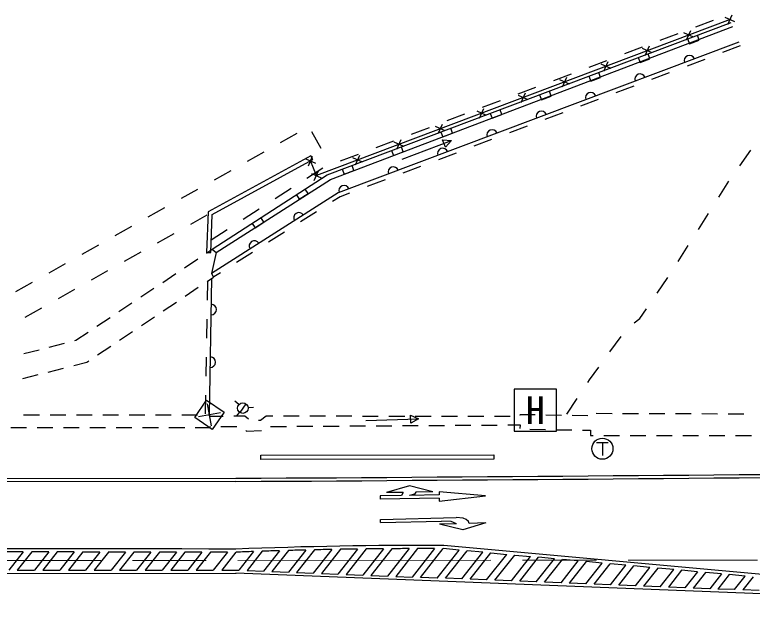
# Model space of a CAD drawing. Units: millimetres, scale not verified. Extents: x 40000 to 680000, y 20000 to 380000.
# Drawn here: x 334387 to 369353, y 284190 to 312245 of the extents above; entities that cross this region are included whole.
import ezdxf
from ezdxf.enums import TextEntityAlignment as Align

# ---------------------------------------------------------------- set-up
doc = ezdxf.new("R2010")
doc.units = ezdxf.units.MM
doc.header["$LTSCALE"] = 1000
doc.linetypes.add('CHAIN', pattern=[18.5, 12, -1.5, 3.5, -1.5])
for name, color, linetype, lineweight in [('M-BGD', 7, 'Continuous', 25), ('M-BGD-EXST', 7, 'Continuous', 25), ('M-BMK', 2, 'CHAIN', 13), ('M-STR-STRC', 7, 'Continuous', 25)]:
    doc.layers.add(name, color=color, linetype=linetype, lineweight=lineweight)
doc.styles.add('ＭＳ ゴシック', font='')
doc.styles.get('ＭＳ ゴシック').set_extended_font_data('MS Gothic')

msp = doc.modelspace()

# ---------------------------------------------------------------- linework, layer by layer
at = {"layer": 'M-BGD'}
for p, q in [((366675, 311672), (367517, 311989)), ((368527, 311914), (368072, 312120)), ((368196, 311789), (368402, 312245)), ((364991, 311036), (365833, 311354)), ((366566, 311174), (366110, 311380)), ((366235, 311049), (366441, 311505)), ((366843, 311039), (366755, 311273)), ((366287, 311097), (366375, 310863)), ((366375, 310863), (366843, 311039)), ((363307, 310400), (364149, 310718)), ((364604, 310434), (364149, 310639)), ((364274, 310309), (364480, 310764)), ((368788, 310765), (367945, 310448)), ((363948, 310214), (364036, 309980)), ((364036, 309980), (364504, 310157)), ((364504, 310157), (364416, 310391)), ((361623, 309764), (362465, 310082)), ((362643, 309693), (362188, 309899)), ((362312, 309568), (362518, 310024)), ((367103, 310130), (366261, 309813)), ((362165, 309274), (362077, 309508)), ((365419, 309495), (364577, 309178)), ((359939, 309129), (360781, 309447)), ((360682, 308953), (360226, 309159)), ((360351, 308828), (360557, 309284)), ((361609, 309331), (361697, 309097)), ((361697, 309097), (362165, 309274)), ((358255, 308493), (359097, 308811)), ((363735, 308861), (362893, 308543)), ((358721, 308213), (358265, 308418)), ((358390, 308088), (358596, 308543)), ((359270, 308448), (359358, 308215)), ((359826, 308391), (359738, 308625)), ((356571, 307857), (357413, 308175)), ((359358, 308215), (359826, 308391)), ((362050, 308226), (361208, 307908)), ((356428, 307347), (356634, 307803)), ((357487, 307508), (357399, 307742)), ((354887, 307222), (355729, 307540)), ((356759, 307472), (356304, 307678)), ((356931, 307566), (357019, 307332)), ((357019, 307332), (357487, 307508)), ((360366, 307591), (359524, 307273)), ((354467, 306607), (354673, 307063)), ((348462, 306709), (348903, 305924)), ((353203, 306586), (354045, 306904)), ((354798, 306732), (354342, 306938)), ((354592, 306683), (354680, 306449)), ((355148, 306626), (355060, 306860)), ((358682, 306956), (357840, 306638)), ((346994, 306186), (347778, 306627)), ((352506, 305867), (352712, 306322)), ((354674, 306317), (355091, 306275)), ((354807, 305966), (354674, 306317)), ((354680, 306449), (355148, 306626)), ((356997, 306321), (356155, 306004)), ((351519, 305950), (352361, 306268)), ((352837, 305992), (352381, 306197)), ((352809, 305743), (352721, 305977)), ((352753, 305388), (355091, 306275)), ((355091, 306275), (354807, 305966)), ((345425, 305303), (346209, 305744)), ((349835, 305315), (350677, 305632)), ((352253, 305800), (352341, 305566)), ((352341, 305566), (352809, 305743)), ((355313, 305686), (354471, 305369)), ((368762, 305081), (369282, 305815)), ((348181, 305411), (348640, 305212)), ((348311, 305082), (348510, 305541)), ((348527, 305375), (348525, 305373)), ((350875, 305251), (350420, 305457)), ((350545, 305126), (350750, 305582)), ((348241, 304501), (348997, 304990)), ((349914, 304918), (350002, 304684)), ((350470, 304860), (350382, 305094)), ((353629, 305051), (352787, 304734)), ((343856, 304421), (344641, 304862)), ((348457, 304713), (348916, 304514)), ((348587, 304384), (348786, 304843)), ((350002, 304684), (350470, 304860)), ((351944, 304416), (351102, 304099)), ((367761, 303585), (368242, 304346)), ((342288, 303538), (343072, 303979)), ((346729, 303524), (347485, 304013)), ((348298, 303765), (348162, 303975)), ((347742, 303704), (347878, 303494)), ((347878, 303494), (348298, 303765)), ((349812, 303612), (349457, 303387)), ((350260, 303781), (349812, 303612)), ((340719, 302655), (341503, 303097)), ((345218, 302546), (345974, 303035)), ((348697, 302904), (347937, 302422)), ((366800, 302063), (367281, 302824)), ((342729, 302317), (343513, 302758)), ((346199, 302408), (346063, 302618)), ((339150, 301773), (339934, 302214)), ((345643, 302346), (345779, 302136)), ((345779, 302136), (346199, 302408)), ((341160, 301434), (341944, 301876)), ((343707, 301569), (344462, 302058)), ((347178, 301939), (346418, 301456)), ((337581, 300890), (338366, 301332)), ((343480, 300941), (343754, 301124)), ((365839, 300541), (366320, 301302)), ((339591, 300552), (340376, 300993)), ((345658, 300974), (344899, 300491)), ((336012, 300008), (336797, 300449)), ((342440, 300247), (343064, 300664)), ((338022, 299669), (338807, 300110)), ((344139, 300009), (343826, 299810)), ((341401, 299553), (342024, 299970)), ((343504, 299596), (343817, 299806)), ((343615, 293266), (343725, 299744)), ((364846, 299041), (365356, 299782)), ((334444, 299125), (335228, 299566)), ((342466, 298899), (343089, 299317)), ((343523, 299608), (343508, 298708)), ((336454, 298787), (337238, 299228)), ((340361, 298859), (340985, 299276)), ((341429, 298201), (342051, 298620)), ((334885, 297904), (335669, 298345)), ((339322, 298165), (339945, 298582)), ((364017, 297835), (364336, 298299)), ((340391, 297504), (341014, 297922)), ((338282, 297471), (338906, 297887)), ((343493, 297808), (343477, 296909)), ((363749, 297631), (364017, 297835)), ((339354, 296807), (339976, 297225)), ((337284, 296805), (337866, 297193)), ((362605, 296258), (363135, 296986)), ((336025, 296482), (336751, 296668)), ((337235, 296792), (337284, 296805)), ((338317, 296109), (338939, 296528)), ((334814, 296171), (335540, 296357)), ((337812, 295770), (337902, 295831)), ((343462, 296009), (343447, 295109)), ((335979, 295300), (336706, 295486)), ((337190, 295611), (337812, 295770)), ((361641, 294935), (362075, 295531)), ((334769, 294989), (335495, 295175)), ((361552, 294799), (361641, 294935)), ((343432, 294209), (343416, 293309)), ((342920, 293137), (343486, 293961)), ((343486, 293961), (344311, 293395)), ((343712, 292744), (343518, 293787)), ((345011, 293753), (344820, 293915)), ((345342, 293796), (345059, 293384)), ((360566, 293293), (361059, 294046)), ((344311, 293395), (343745, 292571)), ((345039, 293400), (344877, 293209)), ((345450, 293610), (345699, 293630)), ((334809, 293268), (335559, 293268)), ((336059, 293268), (336809, 293268)), ((337309, 293267), (338059, 293267)), ((338559, 293267), (339309, 293267)), ((339809, 293267), (340559, 293267)), ((341059, 293266), (341809, 293266)), ((342309, 293266), (343059, 293266)), ((343745, 292571), (342920, 293137)), ((344137, 293363), (343094, 293169)), ((343559, 293266), (343615, 293266)), ((343615, 293266), (343630, 293212)), ((343630, 293212), (344268, 293213)), ((344768, 293214), (345301, 293215)), ((345301, 293215), (345467, 293074)), ((345939, 293015), (346042, 293019)), ((346042, 293019), (346313, 293216)), ((346313, 293216), (346625, 293216)), ((347125, 293216), (347875, 293215)), ((348375, 293215), (349125, 293214)), ((349625, 293214), (350375, 293214)), ((350875, 293213), (351625, 293213)), ((351030, 293000), (353529, 293077)), ((352125, 293212), (352875, 293212)), ((353149, 293253), (353529, 293077)), ((353160, 292878), (353149, 293253)), ((353529, 293077), (353160, 292878)), ((353375, 293212), (354125, 293211)), ((354625, 293211), (355375, 293210)), ((355875, 293210), (356625, 293209)), ((357125, 293209), (357875, 293209)), ((358335, 293260), (358344, 293292)), ((358344, 293292), (359060, 293281)), ((359560, 293273), (360310, 293261)), ((360810, 293253), (361560, 293241)), ((361958, 293341), (362708, 293339)), ((363208, 293337), (363958, 293335)), ((364458, 293334), (365208, 293332)), ((365708, 293330), (366458, 293328)), ((366958, 293327), (367708, 293324)), ((368208, 293323), (368958, 293321)), ((334195, 292668), (334945, 292668)), ((335445, 292668), (336195, 292667)), ((336695, 292667), (337445, 292667)), ((337945, 292667), (338695, 292667)), ((339195, 292667), (339945, 292667)), ((340445, 292666), (341195, 292666)), ((341695, 292666), (342445, 292666)), ((342945, 292666), (343616, 292666)), ((343616, 292666), (343631, 292712)), ((343631, 292712), (343662, 292712)), ((344162, 292713), (344912, 292714)), ((346517, 292717), (347267, 292722)), ((347767, 292725), (348517, 292730)), ((349017, 292733), (349767, 292738)), ((350267, 292741), (351017, 292746)), ((351517, 292749), (352267, 292754)), ((352767, 292757), (353517, 292762)), ((354017, 292765), (354767, 292769)), ((355267, 292773), (356017, 292777)), ((356517, 292780), (357267, 292785)), ((357767, 292788), (358347, 292792)), ((358347, 292792), (358336, 292623)), ((345342, 292525), (345380, 292493)), ((345380, 292493), (346080, 292520)), ((358803, 292585), (359553, 292573)), ((360053, 292565), (360803, 292553)), ((361303, 292545), (361681, 292539)), ((361681, 292539), (361690, 292288)), ((361690, 292288), (361810, 292288)), ((362310, 292287), (363060, 292287)), ((363560, 292287), (364310, 292287)), ((364810, 292287), (365560, 292287)), ((366060, 292287), (366810, 292287)), ((367310, 292287), (368060, 292287)), ((368560, 292286), (369310, 292286)), ((344870, 290250), (285934, 290201)), ((344871, 290100), (285934, 290051))]:
    msp.add_line(p, q, dxfattribs=at)
for points in [[(368299, 312017), (348686, 304614), (348410, 305312)], [(343754, 301124), (349206, 304650), (368354, 311877)], [(343929, 300968), (349365, 304433), (368429, 311683)], [(368715, 310951), (349721, 303793), (343718, 299979)], [(343754, 301124), (343929, 300968), (343718, 299979), (343817, 299806)]]:
    msp.add_lwpolyline(points, dxfattribs=at)
for points in [[(348525, 305373), (348429, 305549), (343556, 302894), (343483, 300972), (343683, 300964), (343751, 302772)], [(357102, 291366), (357102, 291166), (346049, 291156), (346049, 291355)]]:
    msp.add_lwpolyline(points, close=True, dxfattribs=at)
msp.add_circle((345201, 293590), 250, dxfattribs=at)
for centre, start, end in [((366376, 310070), 20.6502, 200.6502), ((364036, 309188), 20.6502, 200.6502), ((361697, 308306), 20.6502, 200.6502), ((359358, 307425), 20.6502, 200.6502), ((357018, 306543), 20.6502, 200.6502), ((354679, 305661), 20.6502, 200.6502), ((352339, 304780), 20.6502, 200.6502), ((350000, 303898), 20.6502, 200.6502), ((347863, 302612), 32.4273, 212.4273), ((345752, 301272), 32.4273, 212.4273), ((343700, 298265), 269.0293, 89.0293), ((343658, 295765), 269.0293, 89.0293)]:
    msp.add_arc(centre, 250, start, end, dxfattribs=at)
at = {"layer": 'M-BGD-EXST'}
for p, q in [((361975, 291961), (362525, 291961)), ((362250, 291961), (362250, 291336))]:
    msp.add_line(p, q, dxfattribs=at)
msp.add_lwpolyline([(358069, 292490), (360069, 292490), (360069, 294490), (358069, 294490)], close=True, dxfattribs=at)
msp.add_circle((362250, 291661), 500, dxfattribs=at)
at = {"layer": 'M-BMK'}
msp.add_line((270966, 286317), (369596, 286380), dxfattribs=at)
at = {"layer": 'M-STR-STRC'}
for p, q in [((353100, 289897), (352006, 289579)), ((354205, 289616), (353100, 289897)), ((352806, 289592), (352006, 289579)), ((352806, 289592), (352731, 289445)), ((353405, 289602), (353343, 289509)), ((354205, 289616), (353405, 289602)), ((354505, 289621), (354508, 289471)), ((356709, 289432), (354505, 289621)), ((352708, 289441), (351708, 289424)), ((351708, 289424), (351711, 289274)), ((354510, 289321), (351711, 289274)), ((352731, 289445), (352708, 289441)), ((353343, 289509), (353108, 289447)), ((354508, 289471), (353108, 289447)), ((354510, 289321), (354513, 289171)), ((354513, 289171), (356709, 289432)), ((351723, 288306), (355322, 288402)), ((351727, 288156), (351723, 288306)), ((351727, 288156), (354626, 288233)), ((355085, 288209), (354626, 288233)), ((355330, 288102), (355085, 288209)), ((355647, 288363), (355322, 288402)), ((356729, 288140), (355638, 287811)), ((355796, 288300), (355647, 288363)), ((355894, 288216), (355796, 288300)), ((355929, 288118), (355894, 288216)), ((356729, 288140), (355929, 288118)), ((355330, 288102), (354530, 288081)), ((355638, 287811), (354530, 288081)), ((384773, 284340), (354724, 287072)), ((334788, 286766), (334105, 285896)), ((335192, 286766), (334509, 285896)), ((335999, 286765), (335317, 285897)), ((336403, 286765), (335721, 285897)), ((337210, 286764), (336529, 285898)), ((337613, 286764), (336933, 285898)), ((338420, 286763), (337741, 285899)), ((338824, 286762), (338145, 285899)), ((339630, 286762), (338953, 285899)), ((340034, 286761), (339357, 285900)), ((340841, 286760), (340165, 285900)), ((341244, 286759), (340569, 285900)), ((342051, 286758), (341377, 285901)), ((342454, 286758), (341781, 285901)), ((343260, 286756), (342589, 285902)), ((343664, 286756), (342993, 285902)), ((344470, 286754), (343801, 285903)), ((344873, 286753), (344205, 285903)), ((345705, 286784), (345009, 285898)), ((346120, 286798), (345401, 285883)), ((346947, 286823), (346184, 285852)), ((347360, 286835), (346576, 285837)), ((348185, 286857), (347359, 285806)), ((348596, 286866), (347751, 285791)), ((349417, 286883), (348535, 285760)), ((349826, 286890), (348926, 285745)), ((350644, 286903), (349710, 285714)), ((351052, 286908), (350102, 285699)), ((351866, 286916), (350885, 285668)), ((352272, 286919), (351277, 285653)), ((353082, 286923), (352060, 285622)), ((353487, 286924), (352452, 285607)), ((354294, 286923), (353235, 285576)), ((353627, 285561), (354698, 286924)), ((354411, 285530), (355452, 286855)), ((355452, 286855), (354698, 286924)), ((354802, 285515), (355829, 286821)), ((355586, 285484), (356583, 286753)), ((356583, 286753), (355829, 286821)), ((355978, 285469), (356960, 286718)), ((356761, 285438), (357713, 286650)), ((356960, 286718), (357713, 286650)), ((357153, 285423), (358090, 286615)), ((357936, 285392), (358844, 286547)), ((358090, 286615), (358844, 286547)), ((358328, 285376), (359221, 286513)), ((359111, 285346), (359975, 286444)), ((359975, 286444), (359221, 286513)), ((359503, 285330), (360351, 286410)), ((361105, 286341), (360351, 286410)), ((360287, 285300), (361105, 286341)), ((361482, 286307), (360678, 285284)), ((361462, 285254), (362236, 286239)), ((362236, 286239), (361482, 286307)), ((361854, 285238), (362613, 286204)), ((363366, 286136), (362613, 286204)), ((362637, 285208), (363366, 286136)), ((363029, 285192), (363743, 286101)), ((364497, 286033), (363743, 286101)), ((363812, 285162), (364497, 286033)), ((287467, 285714), (344878, 285753)), ((334509, 285896), (335317, 285897)), ((335721, 285897), (336529, 285898)), ((336933, 285898), (337741, 285899)), ((338145, 285899), (338953, 285899)), ((339357, 285900), (340165, 285900)), ((340569, 285900), (341377, 285901)), ((341781, 285901), (342589, 285902)), ((342993, 285902), (343801, 285903)), ((344205, 285903), (344878, 285903)), ((384769, 284190), (344875, 285754)), ((344881, 285903), (345009, 285898)), ((345401, 285883), (346184, 285852)), ((346576, 285837), (347359, 285806)), ((347751, 285791), (348535, 285760)), ((348926, 285745), (349710, 285714)), ((350102, 285699), (350885, 285668)), ((364874, 285999), (364204, 285146)), ((365628, 285930), (364874, 285999)), ((364987, 285115), (365628, 285930)), ((366004, 285896), (365379, 285100)), ((366758, 285827), (366004, 285896)), ((366758, 285827), (366163, 285069)), ((367135, 285793), (366554, 285054)), ((367889, 285725), (367135, 285793)), ((367889, 285725), (367338, 285023)), ((368266, 285690), (367729, 285008)), ((369019, 285622), (368266, 285690)), ((351277, 285653), (352060, 285622)), ((352452, 285607), (353235, 285576)), ((354411, 285530), (353627, 285561)), ((355586, 285484), (354802, 285515)), ((356761, 285438), (355978, 285469)), ((357936, 285392), (357153, 285423)), ((359111, 285346), (358328, 285376)), ((360287, 285300), (359503, 285330)), ((368513, 284977), (369019, 285622)), ((369396, 285588), (368905, 284962)), ((361462, 285254), (360678, 285284)), ((362637, 285208), (361854, 285238)), ((363812, 285162), (363029, 285192)), ((364987, 285115), (364204, 285146)), ((366163, 285069), (365379, 285100)), ((367338, 285023), (366554, 285054)), ((368513, 284977), (367729, 285008)), ((369688, 284931), (368905, 284962))]:
    msp.add_line(p, q, dxfattribs=at)
for centre, radius, start, end in [((295275, 8571119), 8281009, 270.34314, 270.87146), ((295275, 8571119), 8281159, 270.34314, 270.87146), ((353794, 53655), 233419, 89.7718, 92.19022), ((329854, -7793455), 8080372, 89.89348, 90.18479), ((329854, -7793455), 8080222, 89.96501, 89.97074), ((329854, -7793455), 8080222, 89.95643, 89.96215), ((329854, -7793455), 8080222, 89.94784, 89.95357), ((329854, -7793455), 8080222, 89.93926, 89.94498), ((329854, -7793455), 8080222, 89.93068, 89.9364), ((329854, -7793455), 8080222, 89.9221, 89.92782), ((329854, -7793455), 8080222, 89.91352, 89.91924), ((329854, -7793455), 8080222, 89.90494, 89.91066), ((329854, -7793455), 8080222, 89.89636, 89.90208), ((329854, -7793455), 8080222, 89.89348, 89.8935), ((353794, 53655), 233269, 91.98739, 92.19022), ((353794, 53655), 233269, 91.68201, 91.88545), ((353794, 53655), 233269, 91.37798, 91.58052), ((353794, 53655), 233269, 91.07528, 91.27694), ((353794, 53655), 233269, 90.77388, 90.97467), ((353794, 53655), 233269, 90.47375, 90.6737), ((353794, 53655), 233269, 90.17488, 90.37399), ((353794, 53655), 233269, 89.87723, 90.07553)]:
    msp.add_arc(centre, radius, start, end, dxfattribs=at)

# ---------------------------------------------------------------- texts
at = {"layer": 'M-BGD-EXST', "style": 'ＭＳ ゴシック'}
msp.add_text('H', height=1320, dxfattribs=at).set_placement((359069, 293490), align=Align.MIDDLE_CENTER)

doc.saveas('drawing.dxf')
